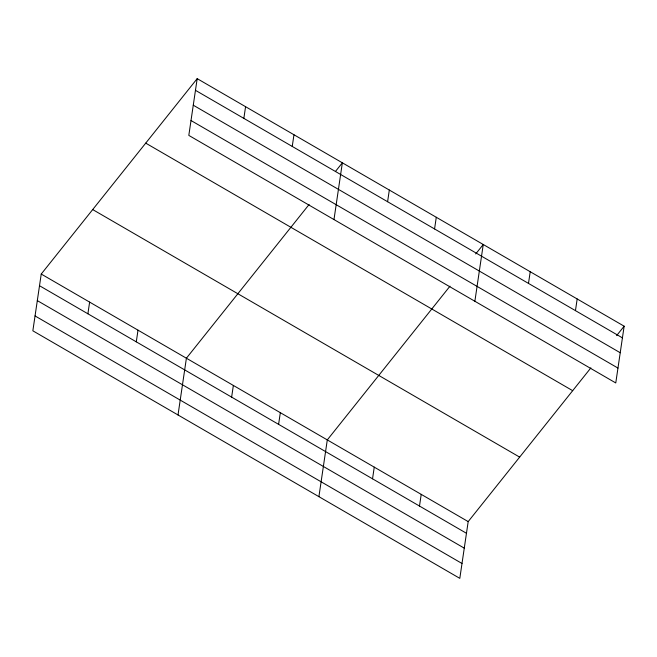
<?xml version="1.0" encoding="UTF-8"?>
<svg xmlns="http://www.w3.org/2000/svg" width="657" height="657" viewBox="0 0 657 657"><rect width="100%" height="100%" fill="white"/><g stroke="black" fill="none" stroke-linecap="round" stroke-linejoin="round"><path stroke-width="0.99" d="M197.19 78.643L188.814 135.399L615.765 382.949L624.15 326.192L197.19 78.643L41.235 274.051L32.85 330.808L459.81 578.357L468.186 521.601L590.881 367.871M87.898 313.791L89.623 302.105M136.286 341.845L138.011 330.159M178.014 414.978L186.399 358.221L309.094 204.491M243.854 118.383L245.578 106.697M231.634 397.132L233.358 385.445M292.242 146.437L293.966 134.751M278.601 424.356L280.325 412.678M333.978 219.569L342.354 162.813L335.456 171.461M318.908 496.667L327.293 439.911L449.988 286.181M387.597 201.724L389.322 190.037M372.535 478.822L374.26 467.135M434.564 228.948L436.289 217.27M419.495 506.046L421.219 494.368M474.871 301.259L483.256 244.503L475.725 253.939M528.491 283.413L530.215 271.727M575.458 310.638L577.183 298.96M616.619 335.628L624.15 326.192M195.466 90.321L622.425 337.87M193.273 105.202L620.233 352.743M191.006 120.527L617.966 368.076M145.723 143.127L572.682 390.677M92.694 209.567L519.654 457.116M41.235 274.051L468.186 521.601M39.51 285.729L466.462 533.279M37.309 300.61L464.269 548.152M35.043 315.935L462.002 563.484"/></g></svg>
